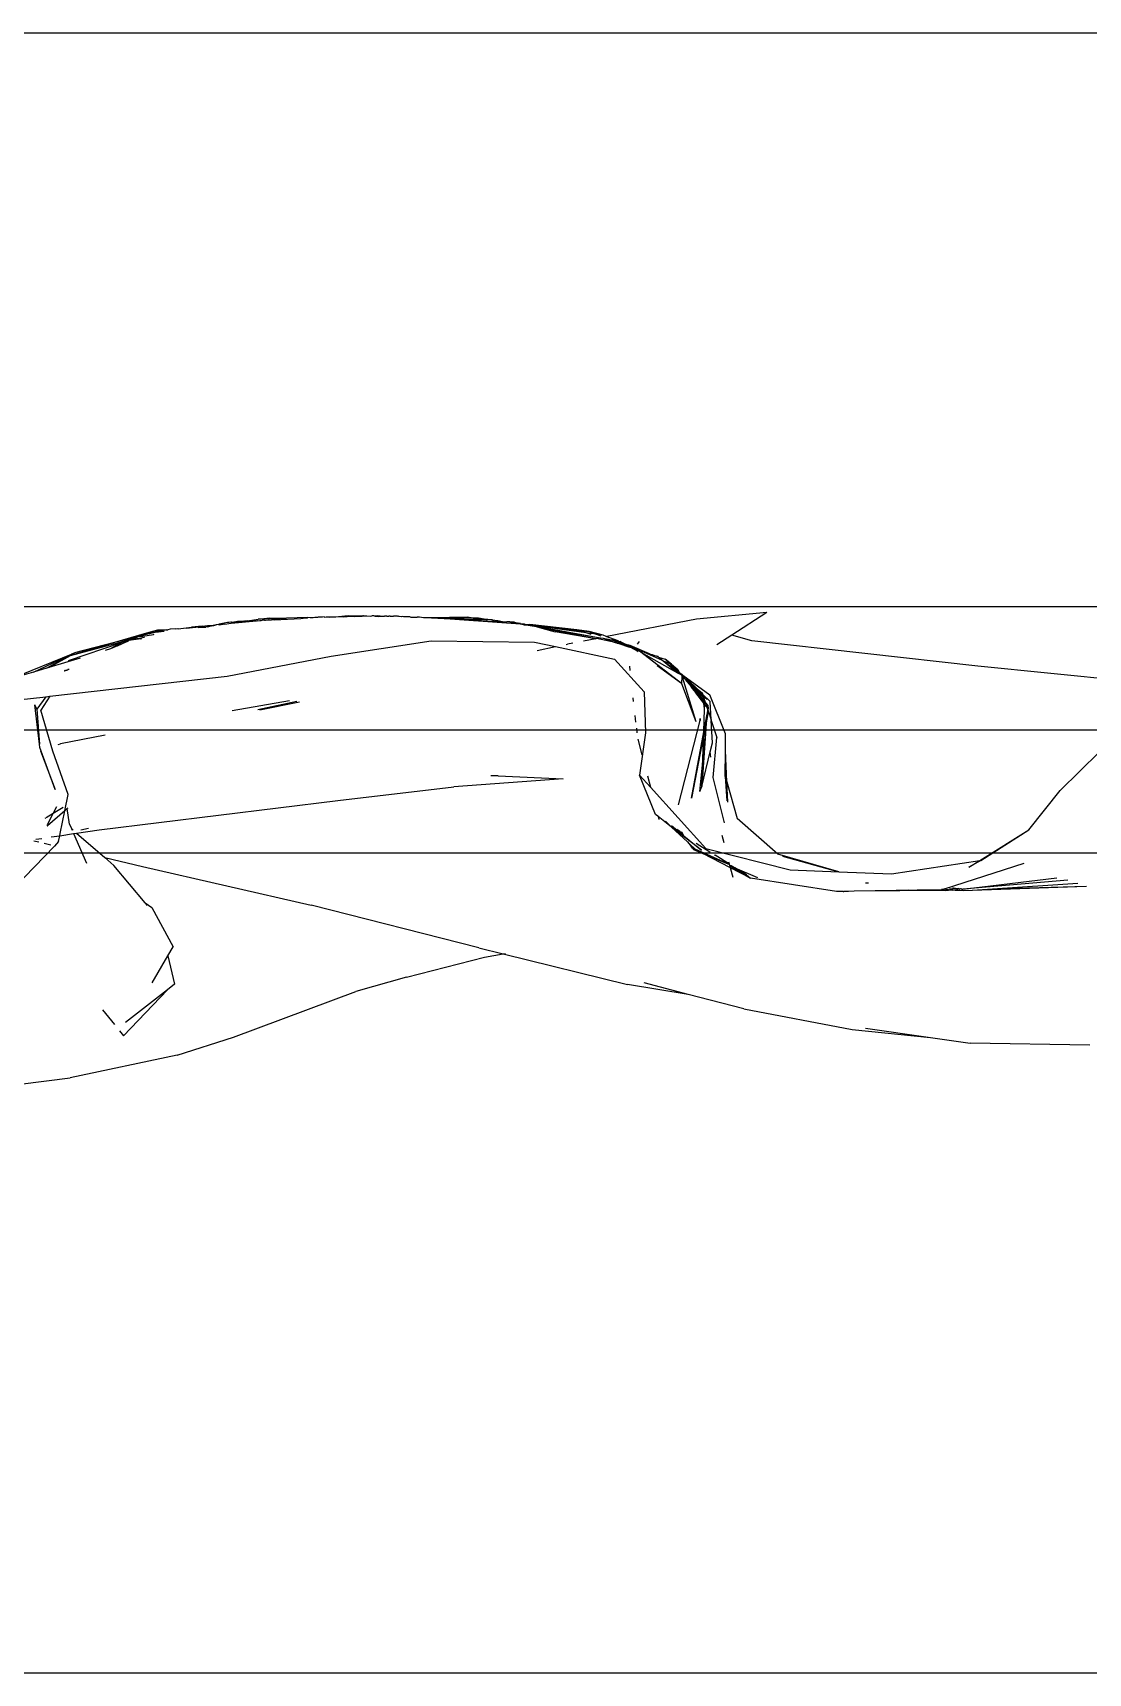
# Model space of a CAD drawing. Header units: millimetres. Extents: x -41292 to 298682, y -22072 to 33155.
# Drawn here: x 32173 to 32301.7, y -13759.4 to -13559.4 of the extents above; entities that cross this region are included whole.
import ezdxf

# ---------------------------------------------------------------- set-up
doc = ezdxf.new("R2010")
doc.units = ezdxf.units.MM
doc.layers.add('창호', color=4, linetype='Continuous')
doc.layers.add('틀', color=8, linetype='Continuous')

# ---------------------------------------------------------------- blocks, each defined once
blk = doc.blocks.new('rmfnasesx')
for p, q in [((59725.78, 1882.35), (59717.21, 1881.53)), ((59725.78, 1882.35), (59721.52, 1879.56)), ((59651.46, 1880.18), (59650.14, 1879.8)), ((59651.04, 1880.01), (59650.14, 1879.8)), ((59651.04, 1880.01), (59650.58, 1879.85)), ((59652.18, 1880.15), (59651.04, 1880.01)), ((59652.53, 1880.23), (59651.46, 1880.18)), ((59652.18, 1880.15), (59651.61, 1879.98)), ((59651.61, 1879.98), (59652.3, 1880.07)), ((59652.23, 1880.15), (59652.18, 1880.15)), ((59652.53, 1880.23), (59652.23, 1880.15)), ((59652.73, 1880.21), (59652.23, 1880.15)), ((59652.53, 1880.23), (59652.73, 1880.21)), ((59653.03, 1880.31), (59652.73, 1880.21)), ((59653.68, 1880.35), (59653.03, 1880.31)), ((59653.68, 1880.35), (59653.95, 1880.4)), ((59653.95, 1880.4), (59653.98, 1880.36)), ((59653.98, 1880.36), (59655.63, 1880.56)), ((59654.99, 1880.41), (59657.7, 1880.69)), ((59656.94, 1880.66), (59655.63, 1880.56)), ((59656.42, 1880.49), (59657.36, 1880.54)), ((59656.94, 1880.66), (59657.59, 1880.75)), ((59657.58, 1880.6), (59657.36, 1880.54)), ((59657.58, 1880.6), (59658.29, 1880.79)), ((59658.3, 1880.71), (59657.58, 1880.6)), ((59657.59, 1880.75), (59658.29, 1880.79)), ((59657.7, 1880.69), (59658.29, 1880.79)), ((59658.29, 1880.79), (59658.49, 1880.83)), ((59658.43, 1880.75), (59658.3, 1880.71)), ((59658.63, 1880.83), (59658.43, 1880.75)), ((59658.49, 1880.83), (59658.63, 1880.83)), ((59658.93, 1880.87), (59658.63, 1880.83)), ((59658.99, 1880.92), (59658.93, 1880.87)), ((59658.93, 1880.87), (59659.02, 1880.83)), ((59660.02, 1881.11), (59658.99, 1880.92)), ((59659.02, 1880.83), (59659.26, 1880.89)), ((59659.26, 1880.89), (59659.42, 1880.9)), ((59659.42, 1880.9), (59659.48, 1880.93)), ((59659.48, 1880.93), (59659.61, 1880.94)), ((59659.61, 1880.94), (59659.66, 1880.93)), ((59659.66, 1880.93), (59659.95, 1880.97)), ((59659.95, 1880.97), (59660.17, 1880.98)), ((59660.18, 1881.12), (59660.02, 1881.11)), ((59660.17, 1880.98), (59660.46, 1881.02)), ((59660.43, 1881.15), (59660.18, 1881.12)), ((59660.47, 1881.14), (59660.43, 1881.15)), ((59660.46, 1881.02), (59663.54, 1881.31)), ((59660.46, 1881.02), (59661.49, 1881.2)), ((59660.5, 1881.14), (59660.47, 1881.14)), ((59660.62, 1881.13), (59660.5, 1881.14)), ((59660.79, 1881.16), (59660.62, 1881.13)), ((59660.88, 1881.16), (59660.79, 1881.16)), ((59660.92, 1881.17), (59660.88, 1881.16)), ((59661.04, 1881.21), (59660.92, 1881.17)), ((59661.25, 1881.23), (59661.04, 1881.21)), ((59661.46, 1881.24), (59661.25, 1881.23)), ((59661.52, 1881.25), (59661.46, 1881.24)), ((59661.49, 1881.2), (59661.46, 1881.24)), ((59661.82, 1881.22), (59661.49, 1881.2)), ((59661.82, 1881.22), (59661.52, 1881.25)), ((59661.92, 1881.26), (59661.82, 1881.22)), ((59661.92, 1881.26), (59662.07, 1881.28)), ((59662.23, 1881.28), (59662.07, 1881.28)), ((59662.46, 1881.31), (59662.23, 1881.28)), ((59662.46, 1881.31), (59663.74, 1881.53)), ((59662.46, 1881.31), (59663.54, 1881.31)), ((59663.54, 1881.31), (59663.67, 1881.36)), ((59663.67, 1881.36), (59663.72, 1881.32)), ((59663.72, 1881.32), (59663.96, 1881.37)), ((59663.74, 1881.53), (59665.15, 1881.7)), ((59666.46, 1881.59), (59663.74, 1881.53)), ((59663.96, 1881.37), (59664.13, 1881.37)), ((59664.13, 1881.37), (59664.21, 1881.38)), ((59664.21, 1881.38), (59664.26, 1881.38)), ((59664.53, 1881.4), (59664.26, 1881.38)), ((59664.53, 1881.4), (59664.6, 1881.39)), ((59664.6, 1881.39), (59664.65, 1881.41)), ((59664.65, 1881.41), (59666.46, 1881.59)), ((59664.65, 1881.41), (59665.39, 1881.43)), ((59665.15, 1881.7), (59667.23, 1881.66)), ((59665.39, 1881.43), (59665.58, 1881.46)), ((59665.58, 1881.46), (59665.72, 1881.44)), ((59665.72, 1881.44), (59668.96, 1881.62)), ((59666.46, 1881.59), (59667.23, 1881.66)), ((59669.82, 1881.71), (59667.23, 1881.66)), ((59668.96, 1881.62), (59669.26, 1881.65)), ((59669.26, 1881.65), (59669.79, 1881.67)), ((59669.79, 1881.67), (59669.82, 1881.71)), ((59670.08, 1881.67), (59669.82, 1881.71)), ((59670.46, 1881.68), (59670.08, 1881.67)), ((59670.65, 1881.73), (59670.46, 1881.68)), ((59671, 1881.73), (59670.65, 1881.73)), ((59671.09, 1881.75), (59671, 1881.73)), ((59671.54, 1881.76), (59671.09, 1881.75)), ((59671.61, 1881.75), (59671.54, 1881.76)), ((59671.82, 1881.79), (59671.61, 1881.75)), ((59671.86, 1881.75), (59671.82, 1881.79)), ((59671.86, 1881.75), (59672.04, 1881.79)), ((59672.48, 1881.73), (59671.86, 1881.75)), ((59672.04, 1881.79), (59673, 1881.81)), ((59673.95, 1881.79), (59672.48, 1881.73)), ((59673, 1881.81), (59673.16, 1881.81)), ((59673.16, 1881.81), (59674.74, 1881.95)), ((59673.16, 1881.81), (59675.5, 1881.93)), ((59674.19, 1881.77), (59673.95, 1881.79)), ((59675.03, 1881.83), (59674.19, 1881.77)), ((59674.74, 1881.95), (59675.5, 1881.93)), ((59675.49, 1881.82), (59675.03, 1881.83)), ((59676.4, 1881.85), (59675.49, 1881.82)), ((59675.5, 1881.93), (59675.57, 1881.93)), ((59675.57, 1881.93), (59676.53, 1881.98)), ((59675.57, 1881.93), (59676.43, 1881.91)), ((59676.63, 1881.92), (59676.4, 1881.85)), ((59676.43, 1881.91), (59676.63, 1881.92)), ((59676.53, 1881.98), (59676.63, 1881.92)), ((59676.63, 1881.92), (59676.78, 1881.91)), ((59676.78, 1881.91), (59676.98, 1881.91)), ((59676.98, 1881.91), (59677.02, 1881.93)), ((59677.02, 1881.93), (59677.42, 1881.89)), ((59677.42, 1881.89), (59677.59, 1881.91)), ((59677.59, 1881.91), (59677.64, 1881.94)), ((59677.64, 1881.94), (59677.7, 1881.95)), ((59677.7, 1881.95), (59677.81, 1881.95)), ((59677.81, 1881.95), (59677.9, 1881.93)), ((59677.9, 1881.93), (59678.33, 1881.97)), ((59677.9, 1881.93), (59678.02, 1881.87)), ((59678.02, 1881.87), (59678.24, 1881.87)), ((59678.24, 1881.87), (59678.29, 1881.88)), ((59678.29, 1881.88), (59678.41, 1881.86)), ((59678.33, 1881.97), (59678.99, 1881.89)), ((59678.41, 1881.86), (59678.54, 1881.87)), ((59678.54, 1881.87), (59678.72, 1881.87)), ((59678.72, 1881.87), (59678.99, 1881.89)), ((59678.99, 1881.89), (59679.18, 1881.88)), ((59679.29, 1881.89), (59679.18, 1881.88)), ((59679.46, 1881.88), (59679.29, 1881.89)), ((59679.46, 1881.88), (59679.7, 1881.9)), ((59679.84, 1881.9), (59679.7, 1881.9)), ((59679.84, 1881.9), (59679.88, 1881.9)), ((59679.88, 1881.9), (59679.96, 1881.9)), ((59679.96, 1881.9), (59680.15, 1881.9)), ((59680.15, 1881.9), (59680.25, 1881.9)), ((59680.4, 1881.89), (59680.25, 1881.9)), ((59680.46, 1881.89), (59680.4, 1881.89)), ((59680.52, 1881.88), (59680.46, 1881.89)), ((59680.59, 1881.88), (59680.52, 1881.88)), ((59680.66, 1881.88), (59680.59, 1881.88)), ((59680.76, 1881.88), (59680.66, 1881.88)), ((59680.81, 1881.86), (59680.76, 1881.88)), ((59680.86, 1881.88), (59680.81, 1881.86)), ((59680.94, 1881.86), (59680.86, 1881.88)), ((59681.19, 1881.82), (59680.94, 1881.86)), ((59681.3, 1881.83), (59681.19, 1881.82)), ((59681.47, 1881.81), (59681.3, 1881.83)), ((59681.69, 1881.81), (59681.47, 1881.81)), ((59681.77, 1881.8), (59681.69, 1881.81)), ((59681.93, 1881.8), (59681.77, 1881.8)), ((59682.08, 1881.79), (59681.93, 1881.8)), ((59682.27, 1881.8), (59682.08, 1881.79)), ((59682.4, 1881.74), (59682.27, 1881.8)), ((59683.12, 1881.72), (59682.4, 1881.74)), ((59683.16, 1881.76), (59683.12, 1881.72)), ((59683.2, 1881.75), (59683.16, 1881.76)), ((59683.44, 1881.78), (59683.2, 1881.75)), ((59683.93, 1881.7), (59683.44, 1881.78)), ((59684.89, 1881.67), (59683.93, 1881.7)), ((59689.23, 1881.75), (59684.89, 1881.67)), ((59695.76, 1880.91), (59684.89, 1881.67)), ((59684.89, 1881.67), (59692.53, 1881.27)), ((59684.89, 1881.67), (59691.55, 1881.47)), ((59689.99, 1881.66), (59684.89, 1881.67)), ((59689.99, 1881.66), (59689.23, 1881.75)), ((59690.02, 1881.65), (59689.99, 1881.66)), ((59690.07, 1881.65), (59690.02, 1881.65)), ((59690.64, 1881.64), (59690.07, 1881.65)), ((59690.07, 1881.65), (59691.55, 1881.47)), ((59691.55, 1881.47), (59690.64, 1881.64)), ((59691.55, 1881.47), (59691.62, 1881.47)), ((59691.71, 1881.47), (59691.62, 1881.47)), ((59691.77, 1881.46), (59691.71, 1881.47)), ((59692.22, 1881.45), (59691.77, 1881.46)), ((59692.35, 1881.44), (59692.22, 1881.45)), ((59692.35, 1881.44), (59692.92, 1881.36)), ((59692.53, 1881.27), (59693.76, 1881.21)), ((59692.92, 1881.36), (59692.99, 1881.35)), ((59692.99, 1881.35), (59693.76, 1881.21)), ((59693.76, 1881.21), (59693.8, 1881.21)), ((59693.8, 1881.21), (59694.01, 1881.21)), ((59694.01, 1881.21), (59694.09, 1881.2)), ((59694.14, 1881.19), (59694.09, 1881.2)), ((59694.18, 1881.19), (59694.14, 1881.19)), ((59694.42, 1881.18), (59694.18, 1881.19)), ((59694.45, 1881.18), (59694.42, 1881.18)), ((59694.45, 1881.18), (59694.5, 1881.13)), ((59695.01, 1881.15), (59694.45, 1881.18)), ((59695.31, 1881.03), (59694.5, 1881.13)), ((59695.01, 1881.15), (59695.55, 1881.05)), ((59695.31, 1881.03), (59695.55, 1881.05)), ((59695.76, 1880.91), (59695.31, 1881.03)), ((59695.76, 1881.01), (59695.55, 1881.05)), ((59695.76, 1881.01), (59696.18, 1880.97)), ((59695.92, 1880.9), (59695.76, 1880.91)), ((59695.92, 1880.9), (59696.07, 1880.86)), ((59696.07, 1880.86), (59696.18, 1880.85)), ((59696.18, 1880.97), (59696.29, 1880.92)), ((59696.18, 1880.85), (59696.8, 1880.83)), ((59696.68, 1880.75), (59696.18, 1880.85)), ((59696.29, 1880.92), (59696.88, 1880.89)), ((59696.29, 1880.92), (59696.8, 1880.83)), ((59697.95, 1880.54), (59696.68, 1880.75)), ((59696.8, 1880.83), (59696.91, 1880.81)), ((59696.88, 1880.89), (59702.91, 1880.15)), ((59702.61, 1880.24), (59696.88, 1880.89)), ((59696.98, 1880.8), (59696.91, 1880.81)), ((59696.98, 1880.8), (59697.04, 1880.78)), ((59697.04, 1880.78), (59697.21, 1880.75)), ((59697.21, 1880.75), (59697.95, 1880.54)), ((59703.78, 1879.86), (59697.21, 1880.75)), ((59697.21, 1880.75), (59705.48, 1879.25)), ((59697.21, 1880.75), (59699.92, 1880.2)), ((59697.95, 1880.54), (59698.37, 1880.42)), ((59698.37, 1880.42), (59699.98, 1879.99)), ((59698.37, 1880.42), (59699.92, 1880.2)), ((59704.93, 1879.14), (59698.37, 1880.42)), ((59699.92, 1880.2), (59705.48, 1879.25)), ((59699.92, 1880.2), (59704.93, 1879.14)), ((59704.13, 1880), (59702.61, 1880.24)), ((59702.91, 1880.15), (59702.61, 1880.24)), ((59702.91, 1880.15), (59702.93, 1880.14)), ((59702.93, 1880.14), (59704.13, 1880)), ((59703.78, 1879.86), (59702.93, 1880.14)), ((59717.21, 1881.53), (59706.27, 1879.4)), ((59647.05, 1878.65), (59640.57, 1876.45)), ((59640.85, 1877.08), (59648.45, 1879.13)), ((59646.25, 1878.66), (59640.85, 1877.08)), ((59646.25, 1878.66), (59641.34, 1877.43)), ((59645.78, 1877.96), (59647.86, 1878.83)), ((59647.05, 1878.65), (59645.78, 1877.96)), ((59650.14, 1879.8), (59646.25, 1878.66)), ((59648.48, 1879.22), (59646.25, 1878.66)), ((59647.86, 1878.83), (59646.57, 1878.21)), ((59647.08, 1878.66), (59647.05, 1878.65)), ((59647.08, 1878.66), (59647.28, 1878.76)), ((59647.28, 1878.76), (59647.47, 1878.8)), ((59647.66, 1878.86), (59647.47, 1878.8)), ((59647.47, 1878.8), (59647.86, 1878.83)), ((59648.24, 1879.01), (59647.66, 1878.86)), ((59647.86, 1878.83), (59647.93, 1878.86)), ((59647.93, 1878.86), (59648, 1878.9)), ((59649.43, 1879.14), (59648, 1878.9)), ((59648.24, 1879.01), (59648, 1878.9)), ((59648.31, 1879.02), (59648.24, 1879.01)), ((59649.91, 1879.3), (59648.31, 1879.02)), ((59648.45, 1879.13), (59648.31, 1879.02)), ((59648.45, 1879.13), (59648.78, 1879.22)), ((59648.98, 1879.31), (59648.48, 1879.22)), ((59648.98, 1879.31), (59648.78, 1879.22)), ((59649.01, 1879.32), (59648.98, 1879.31)), ((59649.06, 1879.34), (59649.01, 1879.32)), ((59649.18, 1879.39), (59649.06, 1879.34)), ((59649.23, 1879.39), (59649.18, 1879.39)), ((59649.34, 1879.43), (59649.23, 1879.39)), ((59651.46, 1879.97), (59649.34, 1879.43)), ((59650.58, 1879.85), (59649.34, 1879.43)), ((59650.14, 1879.8), (59649.34, 1879.43)), ((59649.34, 1879.43), (59649.65, 1879.46)), ((59649.43, 1879.14), (59649.56, 1879.18)), ((59649.65, 1879.46), (59649.68, 1879.46)), ((59649.68, 1879.46), (59651, 1879.65)), ((59650.14, 1879.8), (59650.58, 1879.85)), ((59650.58, 1879.85), (59651.46, 1879.97)), ((59651, 1879.65), (59651.08, 1879.68)), ((59651.46, 1879.97), (59651.61, 1879.98)), ((59672.68, 1876.99), (59684.86, 1878.86)), ((59684.86, 1878.86), (59697.47, 1878.72)), ((59697.47, 1878.72), (59700.04, 1878.17)), ((59697.79, 1877.71), (59700.04, 1878.17)), ((59704.93, 1879.14), (59699.98, 1879.99)), ((59700.04, 1878.17), (59707.23, 1876.64)), ((59701.33, 1878.44), (59701.48, 1878.47)), ((59702.15, 1878.6), (59701.48, 1878.47)), ((59704.93, 1879.14), (59703.45, 1878.85)), ((59704.37, 1879.66), (59703.78, 1879.86)), ((59704.97, 1879.69), (59703.78, 1879.86)), ((59705.83, 1879.57), (59704.13, 1880)), ((59704.13, 1880), (59704.97, 1879.69)), ((59705.02, 1879.16), (59704.93, 1879.14)), ((59704.97, 1879.69), (59705.54, 1879.49)), ((59705.83, 1879.57), (59704.97, 1879.69)), ((59705.48, 1879.25), (59705.02, 1879.16)), ((59707.29, 1878.69), (59705.02, 1879.16)), ((59705.48, 1879.25), (59705.82, 1879.19)), ((59705.82, 1879.19), (59706.85, 1879.01)), ((59705.82, 1879.19), (59707.29, 1878.69)), ((59706.21, 1879.39), (59705.83, 1879.57)), ((59706.24, 1879.38), (59706.21, 1879.39)), ((59706.24, 1879.38), (59706.27, 1879.4)), ((59706.27, 1879.4), (59706.51, 1879.28)), ((59707.33, 1878.99), (59706.51, 1879.28)), ((59706.85, 1879.01), (59708.31, 1878.52)), ((59707.36, 1878.92), (59706.85, 1879.01)), ((59707.29, 1878.69), (59707.37, 1878.68)), ((59707.61, 1878.88), (59707.33, 1878.99)), ((59707.36, 1878.92), (59707.61, 1878.88)), ((59707.36, 1878.92), (59708.31, 1878.52)), ((59707.37, 1878.68), (59707.4, 1878.66)), ((59707.4, 1878.66), (59707.47, 1878.64)), ((59707.47, 1878.64), (59707.55, 1878.61)), ((59707.55, 1878.61), (59707.62, 1878.59)), ((59707.65, 1878.87), (59707.61, 1878.88)), ((59707.62, 1878.59), (59709.05, 1878.12)), ((59708.29, 1878.49), (59707.62, 1878.59)), ((59707.65, 1878.87), (59707.71, 1878.84)), ((59707.71, 1878.84), (59707.85, 1878.79)), ((59707.85, 1878.79), (59708.76, 1878.39)), ((59708.31, 1878.52), (59707.85, 1878.79)), ((59708.33, 1878.47), (59708.29, 1878.49)), ((59708.31, 1878.52), (59708.33, 1878.47)), ((59708.33, 1878.47), (59708.39, 1878.45)), ((59708.39, 1878.45), (59708.44, 1878.45)), ((59708.44, 1878.45), (59708.47, 1878.45)), ((59708.47, 1878.45), (59708.52, 1878.43)), ((59708.52, 1878.43), (59708.72, 1878.33)), ((59708.76, 1878.39), (59708.52, 1878.43)), ((59708.72, 1878.33), (59708.91, 1878.26)), ((59709.05, 1878.12), (59708.72, 1878.33)), ((59708.76, 1878.39), (59709.28, 1878.16)), ((59708.97, 1878.35), (59708.76, 1878.39)), ((59708.91, 1878.26), (59709.28, 1878.16)), ((59709.05, 1878.33), (59708.97, 1878.35)), ((59709.09, 1878.3), (59709.05, 1878.33)), ((59709.12, 1878.09), (59709.05, 1878.12)), ((59709.12, 1878.29), (59709.09, 1878.3)), ((59711.5, 1877.31), (59709.12, 1878.29)), ((59709.28, 1878.16), (59709.12, 1878.29)), ((59710.09, 1877.56), (59709.12, 1878.09)), ((59709.12, 1878.09), (59709.45, 1878.03)), ((59709.45, 1878.03), (59709.28, 1878.16)), ((59709.49, 1878.01), (59709.45, 1878.03)), ((59709.56, 1878.04), (59709.49, 1878.01)), ((59709.49, 1878.01), (59710.09, 1877.56)), ((59709.65, 1877.99), (59709.56, 1878.04)), ((59710.21, 1878.79), (59709.99, 1878.47)), ((59721.52, 1879.56), (59719.71, 1878.38)), ((59723.95, 1878.86), (59721.52, 1879.56)), ((59751.52, 1875.8), (59723.95, 1878.86)), ((59633.81, 1874.31), (59640.99, 1877.26)), ((59636.36, 1875.06), (59640.99, 1877.26)), ((59637.96, 1875.54), (59640.99, 1877.26)), ((59638.21, 1875.61), (59640.85, 1877.08)), ((59642.06, 1876.75), (59638.21, 1875.61)), ((59640.99, 1877.26), (59640.85, 1877.08)), ((59640.99, 1877.26), (59641.04, 1877.29)), ((59641.04, 1877.29), (59641.34, 1877.43)), ((59645.13, 1877.75), (59645.78, 1877.96)), ((59659.97, 1874.56), (59672.68, 1876.99)), ((59707.23, 1876.64), (59710.85, 1872.67)), ((59709.71, 1877.97), (59709.65, 1877.99)), ((59709.82, 1877.92), (59709.71, 1877.97)), ((59709.91, 1877.84), (59709.82, 1877.92)), ((59709.97, 1877.8), (59709.91, 1877.84)), ((59710.08, 1877.77), (59709.97, 1877.8)), ((59710.44, 1877.5), (59710.08, 1877.77)), ((59710.36, 1877.69), (59710.08, 1877.77)), ((59710.36, 1877.69), (59710.52, 1877.62)), ((59715.37, 1873.68), (59710.44, 1877.5)), ((59710.44, 1877.5), (59714.92, 1874.97)), ((59710.52, 1877.62), (59711.5, 1877.31)), ((59713, 1876.54), (59710.52, 1877.62)), ((59711.5, 1877.31), (59711.83, 1877.21)), ((59711.83, 1877.21), (59712.08, 1877.1)), ((59712.08, 1877.1), (59712.31, 1877.04)), ((59712.31, 1877.04), (59712.45, 1876.98)), ((59712.49, 1876.99), (59712.45, 1876.98)), ((59712.52, 1876.97), (59712.45, 1876.98)), ((59712.54, 1876.94), (59712.49, 1876.99)), ((59712.54, 1876.94), (59712.52, 1876.97)), ((59712.57, 1876.93), (59712.54, 1876.94)), ((59712.59, 1876.87), (59712.57, 1876.93)), ((59712.59, 1876.87), (59713.38, 1876.63)), ((59712.59, 1876.87), (59712.95, 1876.61)), ((59712.95, 1876.61), (59713, 1876.54)), ((59713, 1876.54), (59713.04, 1876.51)), ((59713.04, 1876.51), (59713.08, 1876.5)), ((59713.08, 1876.5), (59713.11, 1876.48)), ((59713.11, 1876.48), (59713.16, 1876.46)), ((59713.16, 1876.46), (59714.92, 1874.97)), ((59713.16, 1876.46), (59713.84, 1876.17)), ((59713.16, 1876.46), (59714.66, 1875.35)), ((59714.17, 1876.03), (59713.38, 1876.63)), ((59713.38, 1876.63), (59713.84, 1876.17)), ((59713.84, 1876.17), (59713.93, 1876.13)), ((59713.93, 1876.13), (59714.17, 1876.03)), ((59713.93, 1876.13), (59714.66, 1875.35)), ((59714.6, 1875.53), (59713.93, 1876.13)), ((59714.17, 1876.03), (59714.93, 1875.38)), ((59714.17, 1876.03), (59714.6, 1875.53)), ((59715.08, 1875.15), (59714.17, 1876.03)), ((59636.36, 1875.06), (59633.81, 1874.31)), ((59637.96, 1875.54), (59636.36, 1875.06)), ((59638.21, 1875.61), (59637.96, 1875.54)), ((59638.33, 1872.12), (59659.97, 1874.56)), ((59640.09, 1875.22), (59640.14, 1875.23)), ((59640.19, 1875.3), (59640.14, 1875.23)), ((59640.14, 1875.23), (59640.25, 1875.25)), ((59640.25, 1875.25), (59640.28, 1875.31)), ((59640.28, 1875.26), (59640.25, 1875.25)), ((59640.3, 1875.32), (59640.28, 1875.26)), ((59640.28, 1875.31), (59640.34, 1875.32)), ((59640.39, 1875.28), (59640.28, 1875.26)), ((59640.43, 1875.34), (59640.39, 1875.28)), ((59640.52, 1875.31), (59640.39, 1875.28)), ((59640.56, 1875.37), (59640.52, 1875.31)), ((59640.7, 1875.4), (59640.56, 1875.37)), ((59709.03, 1875.78), (59709.09, 1875.27)), ((59715.37, 1873.68), (59712.42, 1875.85)), ((59714.6, 1875.53), (59714.67, 1875.46)), ((59714.66, 1875.35), (59714.85, 1875.21)), ((59714.67, 1875.46), (59714.85, 1875.21)), ((59715.08, 1875.15), (59714.67, 1875.46)), ((59714.85, 1875.21), (59714.89, 1875.19)), ((59714.89, 1875.19), (59714.92, 1875.15)), ((59714.92, 1875.15), (59714.96, 1875.13)), ((59714.92, 1874.97), (59715.22, 1874.8)), ((59714.93, 1875.38), (59715.08, 1875.15)), ((59714.96, 1875.13), (59715.09, 1874.98)), ((59715.2, 1874.98), (59715.08, 1875.15)), ((59715.09, 1874.98), (59715.22, 1874.8)), ((59715.09, 1874.98), (59715.2, 1874.98)), ((59715.2, 1874.98), (59715.24, 1874.93)), ((59715.38, 1874.71), (59715.22, 1874.8)), ((59715.24, 1874.93), (59715.29, 1874.91)), ((59715.29, 1874.91), (59715.33, 1874.86)), ((59715.33, 1874.86), (59715.41, 1874.8)), ((59715.41, 1874.58), (59715.37, 1873.68)), ((59715.41, 1874.8), (59715.38, 1874.71)), ((59715.38, 1874.71), (59715.41, 1874.68)), ((59715.47, 1874.73), (59715.41, 1874.8)), ((59715.41, 1874.68), (59715.41, 1874.58)), ((59715.41, 1874.58), (59715.46, 1874.51)), ((59715.46, 1874.51), (59717.13, 1869.03)), ((59715.46, 1874.51), (59715.52, 1874.48)), ((59715.47, 1874.73), (59715.57, 1874.68)), ((59715.47, 1874.73), (59715.66, 1874.43)), ((59715.65, 1874.38), (59715.52, 1874.48)), ((59715.57, 1874.68), (59718.84, 1872.28)), ((59716.24, 1874.05), (59715.57, 1874.68)), ((59715.65, 1874.38), (59715.67, 1874.35)), ((59715.81, 1874.25), (59715.66, 1874.43)), ((59715.67, 1874.35), (59715.81, 1874.25)), ((59715.81, 1874.25), (59715.93, 1874.1)), ((59715.95, 1874.15), (59715.81, 1874.25)), ((59715.93, 1874.1), (59716.39, 1873.63)), ((59715.93, 1874.1), (59716.03, 1874.07)), ((59715.93, 1874.1), (59715.94, 1874)), ((59715.94, 1874), (59716.39, 1873.5)), ((59716.03, 1874.07), (59715.95, 1874.15)), ((59716.03, 1874.07), (59716.14, 1873.97)), ((59717.28, 1873.04), (59716.24, 1874.05)), ((59716.24, 1874.05), (59716.63, 1873.58)), ((59791.26, 1871.77), (59751.52, 1875.8)), ((59634.5, 1871.69), (59637.86, 1872.07)), ((59637.86, 1872.07), (59636.76, 1870.54)), ((59638.33, 1872.12), (59637.27, 1870.43)), ((59637.86, 1872.07), (59638.33, 1872.12)), ((59710.85, 1872.67), (59710.98, 1867.67)), ((59715.37, 1873.68), (59717.13, 1869.03)), ((59716.14, 1873.97), (59716.63, 1873.58)), ((59718, 1872.19), (59716.14, 1873.97)), ((59716.14, 1873.97), (59716.39, 1873.63)), ((59716.39, 1873.63), (59718.02, 1872.01)), ((59716.39, 1873.63), (59718.07, 1871.63)), ((59716.39, 1873.5), (59716.69, 1873.07)), ((59718.07, 1871.63), (59716.39, 1873.5)), ((59716.63, 1873.58), (59717.28, 1873.04)), ((59716.63, 1873.58), (59718, 1872.19)), ((59716.69, 1873.07), (59717.14, 1872.54)), ((59717.14, 1872.54), (59718.1, 1871.41)), ((59718.12, 1871.27), (59717.14, 1872.54)), ((59717.28, 1873.04), (59717.96, 1872.48)), ((59717.98, 1872.37), (59717.28, 1873.04)), ((59717.98, 1872.37), (59717.96, 1872.48)), ((59718, 1872.35), (59717.98, 1872.37)), ((59718.89, 1871.5), (59718, 1872.35)), ((59718, 1872.19), (59718, 1872.35)), ((59718.02, 1872.01), (59718, 1872.19)), ((59718.08, 1872.11), (59718, 1872.19)), ((59718.02, 1872.01), (59718.12, 1871.92)), ((59718.07, 1871.63), (59718.02, 1872.01)), ((59718.5, 1871.71), (59718.08, 1872.11)), ((59718.12, 1871.92), (59718.08, 1872.11)), ((59720.76, 1867.55), (59718.84, 1872.28)), ((59636.76, 1870.54), (59636.51, 1871.08)), ((59637.07, 1866.3), (59636.51, 1871.08)), ((59636.76, 1870.54), (59637.07, 1866.3)), ((59638.71, 1865.44), (59637.27, 1870.43)), ((59660.58, 1870.37), (59667.56, 1871.59)), ((59668.46, 1871.49), (59663.71, 1870.45)), ((59663.96, 1870.46), (59668.78, 1871.45)), ((59709.46, 1871.94), (59709.51, 1871.5)), ((59718.08, 1871.59), (59718.07, 1871.63)), ((59718.1, 1871.41), (59718.08, 1871.59)), ((59718.18, 1871.47), (59718.08, 1871.59)), ((59718.08, 1871.59), (59718.18, 1871.5)), ((59718.1, 1871.41), (59718.23, 1871.26)), ((59718.12, 1871.27), (59718.1, 1871.41)), ((59718.1, 1867.78), (59718.2, 1870.59)), ((59718.12, 1871.92), (59718.18, 1871.5)), ((59718.3, 1871.36), (59718.12, 1871.92)), ((59718.2, 1870.59), (59718.12, 1871.27)), ((59718.23, 1871.19), (59718.12, 1871.27)), ((59718.18, 1871.5), (59718.18, 1871.47)), ((59718.18, 1871.47), (59718.23, 1871.26)), ((59718.3, 1871.36), (59718.18, 1871.47)), ((59718.2, 1870.59), (59718.22, 1871.13)), ((59718.22, 1871.13), (59718.23, 1871.19)), ((59718.48, 1870.82), (59718.22, 1871.13)), ((59718.23, 1871.26), (59718.23, 1871.19)), ((59718.31, 1871.33), (59718.3, 1871.36)), ((59718.34, 1871.31), (59718.31, 1871.33)), ((59718.58, 1871.02), (59718.34, 1871.31)), ((59718.34, 1871.31), (59718.48, 1870.82)), ((59718.56, 1870.71), (59718.48, 1870.82)), ((59718.55, 1870.59), (59718.5, 1869.93)), ((59718.5, 1869.93), (59718.62, 1870.37)), ((59718.55, 1870.59), (59718.56, 1870.71)), ((59718.55, 1870.59), (59718.6, 1870.48)), ((59718.58, 1871.02), (59718.56, 1870.71)), ((59718.63, 1870.62), (59718.56, 1870.71)), ((59718.58, 1871.02), (59718.63, 1870.62)), ((59718.63, 1870.62), (59718.6, 1870.48)), ((59718.6, 1870.48), (59718.61, 1870.45)), ((59718.61, 1870.45), (59718.61, 1870.41)), ((59718.61, 1870.41), (59718.62, 1870.37)), ((59718.62, 1870.37), (59718.61, 1869.99)), ((59718.62, 1870.37), (59719.01, 1869.23)), ((59719.01, 1869.23), (59718.89, 1871.5)), ((59709.7, 1869.79), (59709.79, 1868.96)), ((59709.88, 1868.23), (59709.94, 1867.68)), ((59715.01, 1858.9), (59717.65, 1869.18)), ((59717.66, 1869.42), (59717.59, 1869.17)), ((59717.66, 1869.42), (59717.65, 1869.18)), ((59718.38, 1868.83), (59717.97, 1864.29)), ((59718.38, 1868.83), (59718.08, 1867.3)), ((59718.1, 1867.78), (59718.46, 1869.74)), ((59718.38, 1868.83), (59718.33, 1867.57)), ((59718.44, 1869.14), (59718.38, 1868.83)), ((59718.61, 1869.99), (59718.44, 1869.14)), ((59718.46, 1869.74), (59718.44, 1869.14)), ((59718.46, 1869.74), (59718.5, 1869.93)), ((59719.01, 1869.23), (59719.01, 1869.18)), ((59719.01, 1869.18), (59719.68, 1867.11)), ((59719.15, 1866.45), (59719.01, 1869.18)), ((59637.13, 1865.87), (59637.07, 1866.3)), ((59639.35, 1866.26), (59639.64, 1866.32)), ((59645.08, 1867.38), (59639.64, 1866.32)), ((59710.05, 1866.88), (59710.55, 1865)), ((59710.98, 1867.67), (59710.25, 1862.51)), ((59716.59, 1859.7), (59718.1, 1867.78)), ((59718.08, 1867.3), (59716.59, 1859.7)), ((59718.33, 1867.57), (59717.85, 1861.13)), ((59717.97, 1864.29), (59718.33, 1867.57)), ((59717.97, 1864.29), (59718.08, 1867.3)), ((59718.08, 1867.3), (59718.1, 1867.78)), ((59718.87, 1865.33), (59719.15, 1866.45)), ((59719.27, 1862.21), (59719.68, 1867.11)), ((59720.75, 1865.51), (59720.76, 1867.55)), ((59638.98, 1860.76), (59637.13, 1865.87)), ((59637.2, 1865.46), (59638.98, 1860.76)), ((59640.57, 1860.15), (59638.71, 1865.44)), ((59717.85, 1861.13), (59718.87, 1865.33)), ((59717.95, 1863.78), (59717.97, 1864.29)), ((59718.95, 1864.71), (59718.87, 1865.33)), ((59720.73, 1862.34), (59720.75, 1865.51)), ((59720.91, 1861.7), (59720.75, 1865.51)), ((59761.58, 1860.63), (59766.35, 1865.36)), ((59700.94, 1862.05), (59687.63, 1861.08)), ((59693.03, 1862.4), (59692.15, 1862.42)), ((59693.03, 1862.4), (59700.94, 1862.05)), ((59712.2, 1857.7), (59710.25, 1862.51)), ((59710.25, 1862.51), (59711.59, 1861.03)), ((59711.23, 1862.42), (59711.59, 1861.03)), ((59717.63, 1860.51), (59717.95, 1863.78)), ((59717.85, 1861.13), (59717.95, 1863.78)), ((59719.29, 1862.05), (59719.27, 1862.21)), ((59720.64, 1856.7), (59719.29, 1862.05)), ((59720.73, 1862.34), (59720.92, 1859.38)), ((59720.73, 1862.34), (59720.91, 1861.7)), ((59640.18, 1858.17), (59640.57, 1860.15)), ((59673.47, 1859.4), (59687.63, 1861.08)), ((59711.59, 1861.03), (59718.34, 1853.58)), ((59717.63, 1860.51), (59717.85, 1861.13)), ((59721.02, 1859.21), (59720.91, 1861.7)), ((59720.91, 1861.7), (59722.18, 1857.22)), ((59757.76, 1855.85), (59761.58, 1860.63)), ((59640.18, 1858.17), (59638.08, 1856.32)), ((59638.75, 1857.83), (59639.2, 1858.7)), ((59639.97, 1858.57), (59638.75, 1857.83)), ((59639.61, 1855.38), (59640.18, 1858.17)), ((59640.47, 1858.43), (59640.18, 1858.17)), ((59640.47, 1858.43), (59640.46, 1858.49)), ((59640.53, 1858.48), (59640.47, 1858.43)), ((59640.75, 1856.51), (59640.47, 1858.43)), ((59644.35, 1855.85), (59673.47, 1859.4)), ((59637.81, 1857.25), (59637.75, 1857.22)), ((59638.75, 1857.83), (59637.89, 1857.3)), ((59638, 1856.37), (59638.02, 1856.41)), ((59638.05, 1856.29), (59638.03, 1856.27)), ((59638.05, 1856.47), (59638.75, 1857.83)), ((59640.75, 1856.51), (59640.98, 1855.99)), ((59712.52, 1857.49), (59712.2, 1857.7)), ((59712.52, 1857.49), (59712.53, 1857.45)), ((59712.53, 1857.45), (59712.63, 1857.09)), ((59714.18, 1856.17), (59712.53, 1857.45)), ((59714.18, 1856.17), (59713.43, 1856.88)), ((59714.17, 1856.38), (59715.11, 1855.6)), ((59717.81, 1853.37), (59714.18, 1856.17)), ((59716.11, 1854.36), (59714.18, 1856.17)), ((59727.13, 1852.86), (59722.18, 1857.22)), ((59636.38, 1854.51), (59636.99, 1854.36)), ((59636.64, 1854.68), (59637.37, 1854.79)), ((59637.66, 1854.2), (59638.45, 1854.02)), ((59638.52, 1854.97), (59639.56, 1855.12)), ((59639.42, 1854.43), (59638.93, 1853.86)), ((59639.42, 1854.43), (59639.56, 1855.12)), ((59639.56, 1855.12), (59639.61, 1855.38)), ((59639.56, 1855.12), (59641.25, 1855.38)), ((59640.98, 1855.99), (59641.2, 1855.79)), ((59640.98, 1855.99), (59641.07, 1855.79)), ((59641.25, 1855.38), (59641.62, 1855.44)), ((59641.25, 1855.38), (59642.82, 1851.76)), ((59641.62, 1855.44), (59644.35, 1855.85)), ((59641.62, 1855.44), (59645.06, 1852.46)), ((59643.08, 1855.98), (59642.14, 1855.81)), ((59714.86, 1855.92), (59715.11, 1855.6)), ((59715.54, 1855.24), (59715.11, 1855.75)), ((59715.11, 1855.6), (59715.54, 1855.24)), ((59715.42, 1855.54), (59715.4, 1855.56)), ((59715.69, 1855.12), (59715.42, 1855.54)), ((59715.54, 1855.24), (59715.69, 1855.12)), ((59715.69, 1855.12), (59717.81, 1853.37)), ((59716.11, 1854.36), (59716.71, 1853.61)), ((59716.42, 1854.07), (59716.11, 1854.36)), ((59716.71, 1853.61), (59716.42, 1854.07)), ((59717.05, 1853.47), (59716.42, 1854.07)), ((59717.19, 1854.21), (59718.85, 1853.14)), ((59720.31, 1855.2), (59720.55, 1854.29)), ((59751.76, 1852.09), (59757.76, 1855.85)), ((59751.91, 1852.11), (59757.76, 1855.85)), ((59634.03, 1848.82), (59638.93, 1853.86)), ((59645.06, 1852.46), (59649.63, 1851.38)), ((59645.06, 1852.46), (59646.17, 1851.5)), ((59716.72, 1853.59), (59716.71, 1853.61)), ((59716.72, 1853.59), (59716.76, 1853.58)), ((59716.76, 1853.58), (59716.85, 1853.44)), ((59717.05, 1853.47), (59716.76, 1853.58)), ((59718, 1852.94), (59716.76, 1853.58)), ((59716.85, 1853.44), (59718, 1852.94)), ((59721.25, 1851.59), (59717.05, 1853.47)), ((59721.35, 1851.21), (59718, 1852.94)), ((59718, 1852.94), (59721.25, 1851.59)), ((59718.34, 1853.58), (59728.63, 1850.96)), ((59718.9, 1853.12), (59718.85, 1853.14)), ((59719.39, 1852.79), (59719.49, 1852.75)), ((59721.23, 1851.65), (59719.49, 1852.75)), ((59734.57, 1850.72), (59727.13, 1852.86)), ((59727.71, 1852.64), (59734.57, 1850.72)), ((59741.01, 1850.47), (59751.76, 1852.09)), ((59751.91, 1852.11), (59750.45, 1851.27)), ((59750.45, 1851.27), (59751.76, 1852.09)), ((59751.76, 1852.09), (59751.91, 1852.11)), ((59649.96, 1846.93), (59646.17, 1851.5)), ((59649.63, 1851.38), (59670.23, 1846.67)), ((59721.23, 1851.65), (59721.17, 1851.89)), ((59721.25, 1851.59), (59721.23, 1851.65)), ((59721.27, 1851.5), (59721.25, 1851.59)), ((59721.35, 1851.21), (59721.27, 1851.5)), ((59721.27, 1851.5), (59723.8, 1849.95)), ((59721.27, 1851.5), (59721.44, 1851.47)), ((59721.39, 1851.09), (59721.35, 1851.21)), ((59723.8, 1849.95), (59721.35, 1851.21)), ((59721.39, 1851.09), (59721.39, 1851.04)), ((59721.68, 1850.01), (59721.39, 1851.04)), ((59721.68, 1850.01), (59721.41, 1851.02)), ((59721.44, 1851.47), (59721.63, 1851.35)), ((59721.63, 1851.35), (59721.73, 1851.34)), ((59721.73, 1851.34), (59721.91, 1851.22)), ((59721.91, 1851.22), (59724.67, 1850.02)), ((59723.31, 1850.34), (59721.91, 1851.22)), ((59723.31, 1850.34), (59723.8, 1849.95)), ((59728.63, 1850.96), (59734.57, 1850.72)), ((59734.57, 1850.72), (59741.01, 1850.47)), ((59747.45, 1848.63), (59757.18, 1851.79)), ((59749.7, 1848.62), (59761.16, 1850)), ((59734.29, 1848.31), (59723.8, 1849.95)), ((59735.11, 1848.32), (59734.29, 1848.31)), ((59735.11, 1848.32), (59735.18, 1848.31)), ((59735.47, 1848.32), (59735.18, 1848.31)), ((59735.75, 1848.32), (59735.47, 1848.32)), ((59736.45, 1848.34), (59735.75, 1848.32)), ((59744.12, 1848.47), (59736.45, 1848.34)), ((59747.64, 1848.42), (59736.45, 1848.34)), ((59738.18, 1849.33), (59737.81, 1849.35)), ((59742.26, 1848.5), (59743.11, 1848.52)), ((59743.11, 1848.52), (59744.12, 1848.47)), ((59744.22, 1848.47), (59744.12, 1848.47)), ((59745.55, 1848.5), (59744.22, 1848.47)), ((59745.61, 1848.5), (59745.55, 1848.5)), ((59747.1, 1848.52), (59745.61, 1848.5)), ((59745.61, 1848.5), (59747.64, 1848.42)), ((59747.37, 1848.61), (59747.1, 1848.52)), ((59747.1, 1848.52), (59747.34, 1848.48)), ((59747.13, 1848.63), (59747.37, 1848.61)), ((59747.34, 1848.48), (59747.64, 1848.42)), ((59747.34, 1848.48), (59747.95, 1848.47)), ((59747.45, 1848.63), (59747.37, 1848.61)), ((59747.59, 1848.59), (59748.35, 1848.53)), ((59747.64, 1848.42), (59747.95, 1848.47)), ((59748.4, 1848.47), (59747.95, 1848.47)), ((59748.83, 1848.61), (59748.07, 1848.66)), ((59748.4, 1848.47), (59748.49, 1848.52)), ((59748.55, 1848.73), (59748.44, 1848.71)), ((59748.49, 1848.52), (59748.78, 1848.5)), ((59749.1, 1848.65), (59748.55, 1848.73)), ((59748.78, 1848.5), (59749.08, 1848.59)), ((59748.78, 1848.5), (59749.78, 1848.42)), ((59749.27, 1848.58), (59749.08, 1848.59)), ((59749.21, 1848.67), (59749.1, 1848.65)), ((59749.37, 1848.63), (59749.27, 1848.58)), ((59749.45, 1848.59), (59749.37, 1848.63)), ((59749.51, 1848.64), (59749.45, 1848.59)), ((59749.51, 1848.64), (59749.46, 1848.64)), ((59749.56, 1848.61), (59749.51, 1848.64)), ((59749.56, 1848.61), (59749.7, 1848.62)), ((59762.5, 1849.7), (59749.7, 1848.62)), ((59749.78, 1848.42), (59750.82, 1848.49)), ((59750.82, 1848.49), (59750.86, 1848.49)), ((59750.86, 1848.49), (59764.78, 1848.95)), ((59750.86, 1848.49), (59753.3, 1848.66)), ((59753.3, 1848.66), (59763.73, 1849.35)), ((59753.3, 1848.66), (59764.78, 1848.95)), ((59649.96, 1846.93), (59650.78, 1846.35)), ((59650.24, 1846.59), (59649.96, 1846.93)), ((59650.78, 1846.35), (59653.39, 1841.58)), ((59690.67, 1841.45), (59670.23, 1846.67)), ((59650.83, 1837.2), (59652.74, 1840.46)), ((59652.74, 1840.46), (59653.39, 1841.58)), ((59652.74, 1840.46), (59653.57, 1837.02)), ((59681.83, 1837.86), (59691.37, 1840.33)), ((59690.67, 1841.45), (59693.64, 1840.72)), ((59691.37, 1840.33), (59693.64, 1840.72)), ((59693.64, 1840.72), (59693.91, 1840.76)), ((59693.64, 1840.72), (59708.81, 1836.98)), ((59647.35, 1830.72), (59652.69, 1836.33)), ((59652.69, 1836.33), (59647.57, 1832.33)), ((59653.57, 1837.02), (59652.69, 1836.33)), ((59660.73, 1830.56), (59675.68, 1836.12)), ((59681.83, 1837.86), (59675.68, 1836.12)), ((59716.21, 1835.77), (59708.81, 1836.98)), ((59716.21, 1835.77), (59710.82, 1837.17)), ((59722.97, 1834.02), (59716.21, 1835.77)), ((59722.97, 1834.02), (59736.2, 1831.5)), ((59644.77, 1833.89), (59646.22, 1832.11)), ((59646.84, 1831.34), (59647.35, 1830.72)), ((59653.88, 1828.37), (59660.73, 1830.56)), ((59736.2, 1831.5), (59745.75, 1830.52)), ((59737.84, 1831.67), (59745.75, 1830.52)), ((59745.75, 1830.52), (59750.59, 1829.81)), ((59653.88, 1828.37), (59640.82, 1825.58)), ((59765.2, 1829.6), (59750.59, 1829.81)), ((59634.72, 1824.84), (59640.82, 1825.58)), ((61397.95, 1753.01), (57147.95, 1753.01))]:
    blk.add_line(p, q)

msp = doc.modelspace()

# ---------------------------------------------------------------- linework, layer by layer
at = {"layer": '창호'}
for p, q in [((33844.67, -13629.42), (31564.67, -13629.42)), ((33844.67, -13659.42), (31564.67, -13659.42))]:
    msp.add_line(p, q, dxfattribs=at)
at = {"layer": '틀'}
for p, q in [((29134.67, -13559.42), (33934.67, -13559.42)), ((31564.67, -13644.42), (33844.67, -13644.42)), ((33934.67, -13759.42), (29134.67, -13759.42))]:
    msp.add_line(p, q, dxfattribs=at)

# ---------------------------------------------------------------- block references
msp.add_blockref('rmfnasesx', (-27463.27, -15512.43))

doc.saveas('drawing.dxf')
